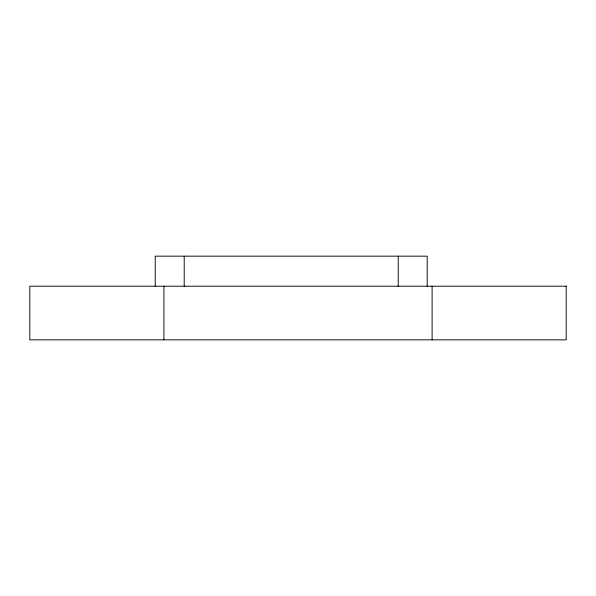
<?xml version="1.0" encoding="UTF-8"?>
<svg xmlns="http://www.w3.org/2000/svg" width="596" height="596" viewBox="0 0 596 596"><rect width="100%" height="100%" fill="white"/><g stroke="black" fill="none" stroke-linecap="round" stroke-linejoin="round"><path stroke-width="0.89" d="M432.1 286.199L432.1 339.839M427.205 286.199L427.205 256.161L155.221 256.161L155.221 286.199M398.225 256.161L398.225 286.199M184.201 256.161L184.201 286.199M163.9 286.199L163.9 339.839M566.2 286.199L29.8 286.199L29.8 339.839L566.2 339.839L566.2 286.199"/></g></svg>
